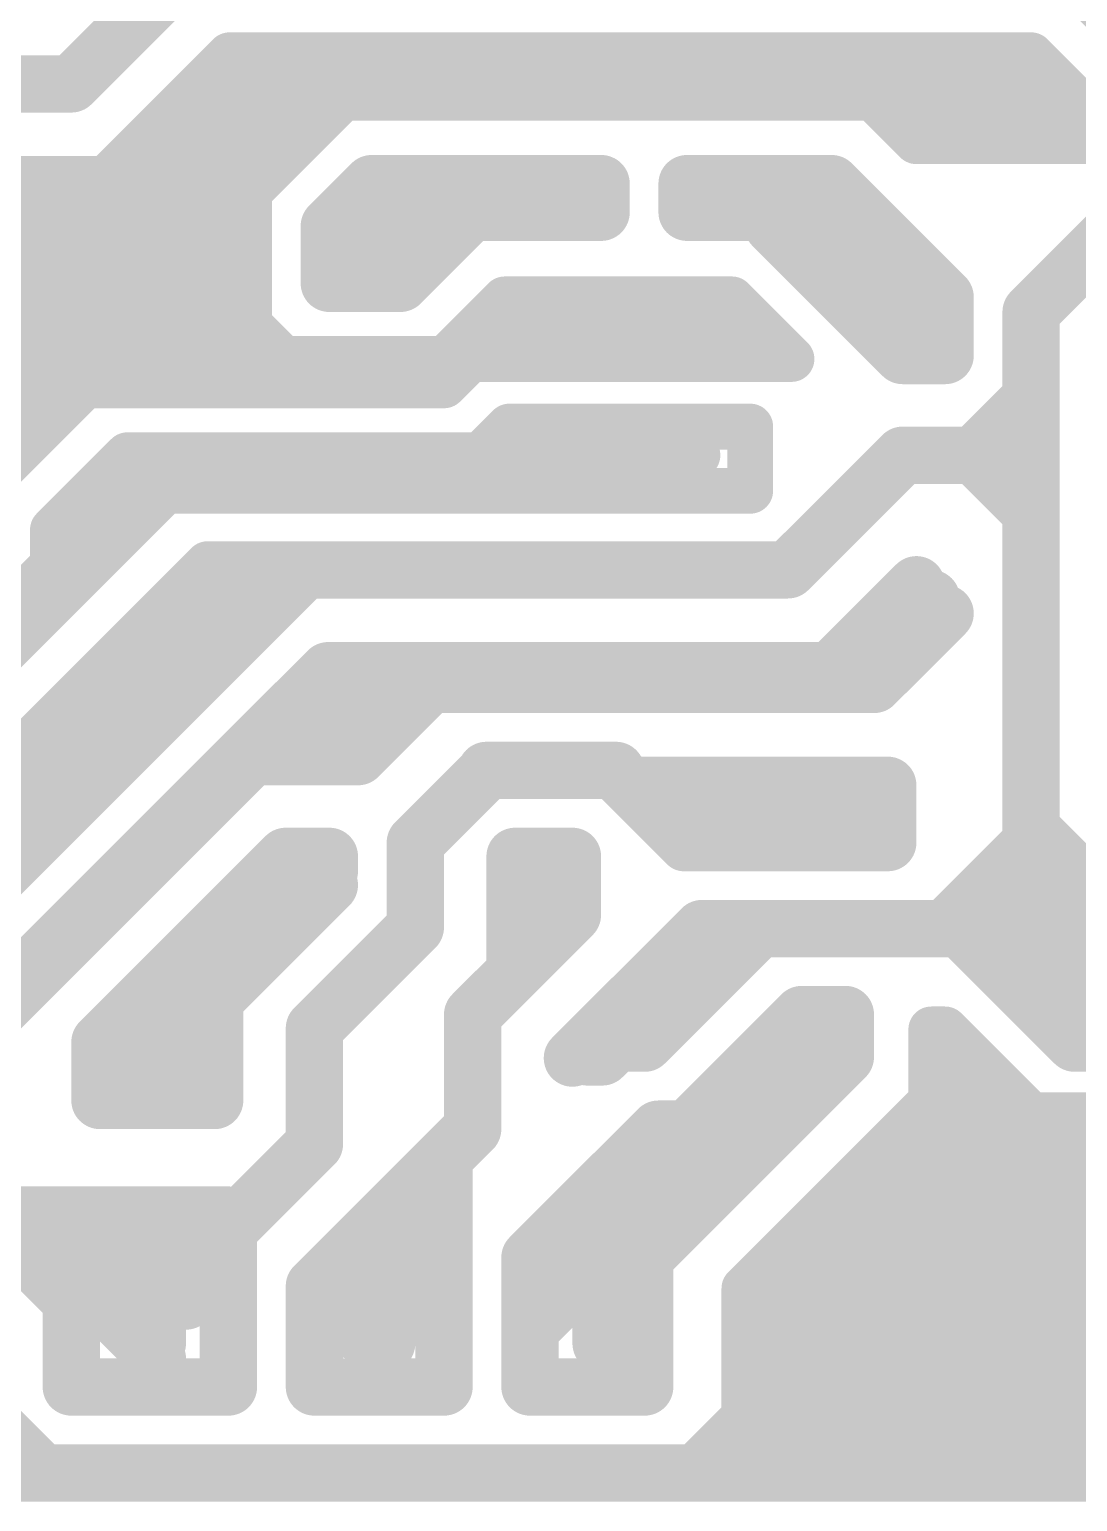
# Model space of a CAD drawing. Extents: x 13 to 23.9, y 0.2 to 11.6.
# Drawn here: x 15.256 to 16.17, y 0.237 to 1.522 of the extents above; entities that cross this region are included whole.
import ezdxf

# ---------------------------------------------------------------- set-up
doc = ezdxf.new("R2010")
doc.units = 0
doc.header["$MEASUREMENT"] = 0
doc.layers.add('BOTTOM', color=250, linetype='Continuous')
doc.layers.get('0').off()

# ---------------------------------------------------------------- blocks, each defined once
blk = doc.blocks.new('UNIT_DISC')
at = {"linetype": 'Continuous', "const_width": 0.5}
blk.add_lwpolyline([(0.25, 0, 1), (-0.25, 0, 1)], format="xyb", close=True, dxfattribs=at)
blk = doc.blocks.new('POLY_S12_L2_47687')
at = {"layer": 'BOTTOM'}
for points in [[(19.362, 21.312), (19.362, 21.225), (19.237, 21.212)], [(19.462, 21.312), (19.362, 21.225), (19.362, 21.312)], [(19.362, 21.075), (19.237, 21.037), (19.362, 21.225)], [(19.237, 21.037), (19.237, 21.212), (19.362, 21.225)], [(19, 21.2), (19.237, 21.212), (19, 20.837)], [(19, 20.837), (19.237, 21.212), (19.062, 20.837)], [(19.062, 20.837), (19.237, 21.212), (19.112, 20.937)], [(19.112, 20.937), (19.237, 21.212), (19.175, 21)], [(19.175, 21), (19.237, 21.212), (19.237, 21.037)], [(19.112, 20.887), (19.062, 20.837), (19.112, 20.937)]]:
    blk.add_solid(points, dxfattribs=at)
blk = doc.blocks.new('POLY_S3_L2_47676')
at = {"layer": 'BOTTOM'}
blk.add_solid([(19.45, 21.295), (19.397, 21.302), (19.339, 21.226)], dxfattribs=at)
blk = doc.blocks.new('POLY_S10_L2_47690')
at = {"layer": 'BOTTOM'}
for points in [[(20.05, 20.4), (20.137, 20.15), (19.95, 20.487)], [(19.95, 20.487), (20.137, 20.15), (19.95, 20.412)], [(19.95, 20.412), (20.137, 20.15), (19.787, 20.25)], [(20.137, 20.4), (20.137, 20.15), (20.05, 20.4)], [(19.787, 20.25), (20.137, 20.15), (19.787, 20.137)], [(19.787, 20.137), (20.137, 20.15), (19.75, 20.087)], [(20.187, 20.087), (19.75, 20.087), (20.137, 20.15)]]:
    blk.add_solid(points, dxfattribs=at)

msp = doc.modelspace()

# ---------------------------------------------------------------- linework, layer by layer
at = {"layer": 'BOTTOM', "linetype": 'Continuous'}
for points, const_width in [([(15.2922, 1.4744), (15.3922, 1.5744)], 0.05), ([(15.2922, 1.4744), (15.3922, 1.5744)], 0.04), ([(16.1552, 1.5744), (16.2422, 1.4874)], 0.04), ([(15.3172, 1.3864), (15.4302, 1.4994)], 0.04), ([(15.4302, 1.4994), (16.1292, 1.4994)], 0.04), ([(16.1292, 1.4994), (16.2042, 1.4244)], 0.04), ([(15.3292, 1.3864), (15.4292, 1.4864)], 0.05), ([(15.4292, 1.4864), (16.1292, 1.4864)], 0.05), ([(15.4922, 1.4864), (16.0422, 1.4864)], 0.04), ([(16.0422, 1.4864), (16.1022, 1.4264)], 0.04), ([(14.6922, 1.4744), (15.2922, 1.4744)], 0.05), ([(14.6922, 1.4744), (15.2922, 1.4744)], 0.04), ([(15.9712, 1.4724), (16.0182, 1.4724)], 0.04), ([(15.9792, 1.4744), (16.0292, 1.4244)], 0.04), ([(15.4292, 1.3624), (15.5292, 1.4624)], 0.04), ([(15.4422, 1.3764), (15.5322, 1.4664)], 0.04), ([(15.5292, 1.4624), (15.5922, 1.4624)], 0.04), ([(15.5322, 1.4664), (15.7822, 1.4664)], 0.04), ([(15.5422, 1.4624), (15.6542, 1.4624)], 0.04), ([(15.6172, 1.4624), (16.0552, 1.4624)], 0.04), ([(16.0292, 1.4624), (16.0552, 1.4624)], 0.04), ([(16.0862, 1.4564), (16.1472, 1.4564)], 0.04), ([(16.1472, 1.4564), (16.1702, 1.4334)], 0.04), ([(16.0292, 1.4244), (16.8292, 1.4244)], 0.04), ([(16.0922, 1.4254), (16.1172, 1.4254)], 0.04), ([(16.0922, 1.4254), (16.1792, 1.4254)], 0.04), ([(16.0922, 1.4254), (16.1672, 1.4254)], 0.04), ([(15.4472, 1.2644), (15.4472, 1.4014)], 0.04), ([(14.6542, 1.3864), (15.3292, 1.3864)], 0.05), ([(15.5172, 1.3504), (15.5542, 1.3874)], 0.05), ([(15.5542, 1.3874), (15.7542, 1.3874)], 0.05), ([(15.7542, 1.3624), (15.7542, 1.3874)], 0.05), ([(15.8292, 1.3624), (15.8292, 1.3874)], 0.05), ([(15.8292, 1.3874), (15.9552, 1.3874)], 0.05), ([(15.8542, 1.3754), (15.9292, 1.3754)], 0.05), ([(15.9292, 1.3754), (16.0292, 1.2754)], 0.05), ([(15.9552, 1.3874), (16.0422, 1.3004)], 0.05), ([(15.4422, 1.3164), (15.4422, 1.3764)], 0.04), ([(15.5792, 1.3004), (15.6412, 1.3624)], 0.05), ([(15.6412, 1.3624), (15.7542, 1.3624)], 0.05), ([(15.8292, 1.3624), (15.8922, 1.3624)], 0.05), ([(16.1292, 1.2754), (16.2162, 1.3624)], 0.05), ([(15.5172, 1.3004), (15.5172, 1.3504)], 0.05), ([(15.5422, 1.3134), (15.5792, 1.3504)], 0.05), ([(15.5792, 1.3504), (15.6042, 1.3504)], 0.05), ([(15.9042, 1.3504), (16.0172, 1.2374)], 0.05), ([(15.9312, 1.3614), (15.9992, 1.2934)], 0.05), ([(15.5422, 1.3124), (15.5422, 1.3134)], 0.05), ([(15.5172, 1.3004), (15.5422, 1.3004)], 0.05), ([(15.5422, 1.3004), (15.5792, 1.3004)], 0.05), ([(16.0422, 1.3004), (16.0542, 1.2884)], 0.05), ([(15.3872, 1.2914), (15.4302, 1.2484)], 0.04), ([(15.9992, 1.2934), (16.0022, 1.2934)], 0.05), ([(16.0542, 1.2624), (16.0542, 1.2884)], 0.05), ([(16.0542, 1.2374), (16.0542, 1.2874)], 0.05), ([(15.6182, 1.2344), (15.6702, 1.2864)], 0.04), ([(15.6702, 1.2864), (15.8682, 1.2864)], 0.04), ([(15.8682, 1.2864), (15.9202, 1.2344)], 0.04), ([(16.1292, 1.0874), (16.1292, 1.2754)], 0.05), ([(15.4472, 1.2644), (15.4772, 1.2344)], 0.04), ([(15.6622, 1.2604), (15.8602, 1.2604)], 0.04), ([(15.4302, 1.2484), (15.4482, 1.2484)], 0.04), ([(16.0172, 1.2374), (16.0542, 1.2374)], 0.05), ([(15.3282, 1.2344), (15.6182, 1.2344)], 0.04), ([(15.3372, 1.2344), (15.9202, 1.2344)], 0.04), ([(15.3632, 1.2334), (15.4302, 1.2334)], 0.04), ([(15.3662, 1.2384), (15.4292, 1.2384)], 0.04), ([(15.4772, 1.2344), (15.6182, 1.2344)], 0.04), ([(15.6172, 1.2114), (15.6422, 1.2364)], 0.04), ([(15.6422, 1.2364), (15.7042, 1.2364)], 0.04), ([(15.6442, 1.2344), (15.6912, 1.2344)], 0.04), ([(15.2042, 1.1114), (15.3042, 1.2114)], 0.04), ([(15.3042, 1.2114), (15.6172, 1.2114)], 0.04), ([(16.0792, 1.1504), (16.1292, 1.2004)], 0.05), ([(15.6452, 1.1464), (15.6742, 1.1754)], 0.04), ([(15.6742, 1.1754), (15.8492, 1.1754)], 0.04), ([(15.8182, 1.1754), (15.8842, 1.1754)], 0.04), ([(15.8842, 1.1194), (15.8842, 1.1754)], 0.04), ([(15.1732, 0.9514), (15.3722, 1.1504)], 0.04), ([(15.1742, 0.9514), (15.3732, 1.1504)], 0.04), ([(15.2062, 0.9514), (15.4052, 1.1504)], 0.04), ([(15.2762, 1.0854), (15.3412, 1.1504)], 0.04), ([(15.3412, 1.1504), (15.4682, 1.1504)], 0.04), ([(15.3722, 1.1504), (15.7122, 1.1504)], 0.04), ([(15.4052, 1.1504), (15.4792, 1.1504)], 0.04), ([(15.6362, 1.1504), (15.6672, 1.1194)], 0.04), ([(15.7142, 1.1504), (15.8382, 1.1504)], 0.04), ([(15.9172, 1.0504), (16.0172, 1.1504)], 0.05), ([(16.0172, 1.1504), (16.0792, 1.1504)], 0.05), ([(16.0422, 1.1504), (16.0792, 1.1504)], 0.05), ([(16.0792, 1.1504), (16.1292, 1.1004)], 0.05), ([(16.1292, 0.8874), (16.1292, 1.1374)], 0.05), ([(15.3382, 1.1194), (15.7142, 1.1194)], 0.04), ([(15.6672, 1.1194), (15.8842, 1.1194)], 0.04), ([(15.2762, 1.0544), (15.2762, 1.0854)], 0.04), ([(15.1412, 0.7854), (15.4112, 1.0554)], 0.04), ([(15.1922, 0.7754), (15.4672, 1.0504)], 0.05), ([(15.1952, 0.7424), (15.5012, 1.0484)], 0.04), ([(15.4112, 1.0554), (15.5172, 1.0554)], 0.04), ([(15.4672, 1.0504), (15.9172, 1.0504)], 0.05), ([(15.1832, 0.8024), (15.4202, 1.0394)], 0.04), ([(15.9542, 0.9624), (16.0292, 1.0374)], 0.05), ([(15.9792, 0.9624), (16.0422, 1.0254)], 0.05), ([(15.9922, 0.9504), (16.0542, 1.0124)], 0.05), ([(16.1292, 0.8494), (16.1292, 1.0124)], 0.05), ([(16.1302, 0.9674), (16.1302, 1.0194)], 0.04), ([(15.2292, 0.6754), (15.5162, 0.9624)], 0.05), ([(15.5162, 0.9624), (15.5922, 0.9624)], 0.05), ([(15.5162, 0.9624), (15.6292, 0.9624)], 0.05), ([(15.5422, 0.8874), (15.6172, 0.9624)], 0.05), ([(15.5802, 0.9624), (15.9422, 0.9624)], 0.05), ([(15.7922, 0.9624), (15.9792, 0.9624)], 0.05), ([(15.8672, 0.9624), (15.9542, 0.9624)], 0.05), ([(15.8922, 0.9624), (15.9172, 0.9624)], 0.05), ([(15.6172, 0.9504), (15.9922, 0.9504)], 0.05), ([(16.1292, 0.8244), (16.1292, 0.9494)], 0.05), ([(15.5052, 0.9004), (15.5422, 0.9374)], 0.05), ([(15.2262, 0.6564), (15.4822, 0.9124)], 0.04), ([(15.4792, 0.9004), (15.5052, 0.9004)], 0.05), ([(15.2302, 0.6754), (15.4422, 0.8874)], 0.05), ([(15.4422, 0.8874), (15.5422, 0.8874)], 0.05), ([(16.1292, 0.8124), (16.1292, 0.8994)], 0.05), ([(15.5922, 0.8124), (15.6552, 0.8754)], 0.05), ([(15.6542, 0.8754), (15.7672, 0.8754)], 0.05), ([(15.6552, 0.8754), (15.7542, 0.8754)], 0.05), ([(15.7422, 0.8754), (15.7672, 0.8754)], 0.05), ([(15.7672, 0.8744), (15.7792, 0.8624)], 0.05), ([(15.7672, 0.8744), (15.8042, 0.8374)], 0.05), ([(15.7592, 0.8744), (15.8262, 0.8074)], 0.04), ([(15.7792, 0.8624), (16.0042, 0.8624)], 0.05), ([(16.0042, 0.8124), (16.0042, 0.8624)], 0.05), ([(15.8042, 0.8374), (15.9422, 0.8374)], 0.05), ([(15.9042, 0.8374), (15.9922, 0.8374)], 0.05), ([(16.1292, 0.8244), (16.2292, 0.7244)], 0.05), ([(15.5922, 0.7384), (15.5922, 0.8124)], 0.05), ([(15.8922, 0.8124), (16.0042, 0.8124)], 0.05), ([(16.0542, 0.7374), (16.1292, 0.8124)], 0.05), ([(16.1292, 0.7874), (16.1292, 0.8124)], 0.05), ([(15.3172, 0.6384), (15.4792, 0.8004)], 0.05), ([(15.3542, 0.6754), (15.4792, 0.8004)], 0.05), ([(15.4792, 0.8004), (15.5172, 0.8004)], 0.05), ([(15.5172, 0.7874), (15.5172, 0.8004)], 0.05), ([(15.6792, 0.7004), (15.6792, 0.8004)], 0.05), ([(15.6792, 0.8004), (15.7042, 0.8004)], 0.05), ([(15.6922, 0.8004), (15.7292, 0.8004)], 0.05), ([(15.7292, 0.7494), (15.7292, 0.8004)], 0.05), ([(15.8262, 0.8074), (15.9582, 0.8074)], 0.04), ([(16.1292, 0.7874), (16.2172, 0.6994)], 0.05), ([(15.4172, 0.6754), (15.5172, 0.7754)], 0.05), ([(15.6922, 0.7124), (15.6922, 0.7754)], 0.05), ([(15.3792, 0.6624), (15.4792, 0.7624)], 0.05), ([(15.4792, 0.7624), (15.4922, 0.7624)], 0.05), ([(15.6422, 0.6624), (15.7292, 0.7494)], 0.05), ([(16.0922, 0.7494), (16.1042, 0.7494)], 0.05), ([(16.1042, 0.7494), (16.1792, 0.6744)], 0.05), ([(15.5042, 0.6504), (15.5922, 0.7384)], 0.05), ([(15.7292, 0.6244), (15.8422, 0.7374)], 0.05), ([(15.7922, 0.6374), (15.8922, 0.7374)], 0.05), ([(15.8422, 0.7374), (16.0172, 0.7374)], 0.05), ([(15.8922, 0.7374), (15.9042, 0.7374)], 0.05), ([(15.9422, 0.7374), (16.0672, 0.7374)], 0.05), ([(15.9792, 0.7374), (16.0542, 0.7374)], 0.05), ([(16.0672, 0.7374), (16.1672, 0.6374)], 0.05), ([(16.1362, 0.7444), (16.2112, 0.6694)], 0.05), ([(15.6422, 0.6624), (15.6922, 0.7124)], 0.05), ([(16.1672, 0.6374), (16.2292, 0.6994)], 0.05), ([(15.2122, 0.6564), (15.2422, 0.6864)], 0.04), ([(15.3542, 0.6004), (15.3542, 0.6754)], 0.05), ([(15.4172, 0.5874), (15.4172, 0.6754)], 0.05), ([(15.6422, 0.5634), (15.6422, 0.6624)], 0.05), ([(15.6422, 0.5624), (15.6422, 0.6624)], 0.05), ([(15.8292, 0.5624), (15.9292, 0.6624)], 0.05), ([(15.9292, 0.6624), (15.9672, 0.6624)], 0.05), ([(15.9672, 0.6254), (15.9672, 0.6624)], 0.05), ([(15.5042, 0.5494), (15.5042, 0.6504)], 0.05), ([(16.0422, 0.6494), (16.0542, 0.6494)], 0.04), ([(16.0422, 0.5864), (16.0422, 0.6494)], 0.04), ([(16.0542, 0.6494), (16.1292, 0.5744)], 0.04), ([(15.3172, 0.5874), (15.3172, 0.6384)], 0.05), ([(15.7422, 0.6254), (15.7542, 0.6374)], 0.05), ([(15.7542, 0.6374), (15.7922, 0.6374)], 0.05), ([(15.7552, 0.6254), (15.7672, 0.6374)], 0.05), ([(16.1672, 0.6374), (16.2292, 0.6374)], 0.05), ([(15.3292, 0.6254), (15.4042, 0.6254)], 0.05), ([(15.7422, 0.6254), (15.7552, 0.6254)], 0.05), ([(15.7792, 0.4374), (15.9672, 0.6254)], 0.05), ([(15.7792, 0.4744), (15.9292, 0.6244)], 0.05), ([(15.3172, 0.5874), (15.4172, 0.5874)], 0.05), ([(15.8792, 0.4234), (16.0422, 0.5864)], 0.04), ([(16.1292, 0.5744), (16.2292, 0.5744)], 0.04), ([(15.5042, 0.4254), (15.6422, 0.5634)], 0.05), ([(15.5672, 0.4874), (15.6422, 0.5624)], 0.05), ([(15.6922, 0.4504), (15.8042, 0.5624)], 0.05), ([(15.8042, 0.5624), (15.8172, 0.5624)], 0.05), ([(15.8172, 0.5624), (15.8542, 0.5624)], 0.05), ([(15.8172, 0.5624), (15.8292, 0.5504)], 0.05), ([(15.8542, 0.5624), (15.8792, 0.5374)], 0.05), ([(15.3922, 0.4374), (15.5042, 0.5494)], 0.05), ([(15.6172, 0.4624), (15.6172, 0.5254)], 0.05), ([(15.6172, 0.4004), (15.6172, 0.5004)], 0.05), ([(15.7792, 0.4754), (15.8042, 0.5004)], 0.05), ([(15.1422, 0.4874), (15.4292, 0.4874)], 0.05), ([(15.4292, 0.3504), (15.4292, 0.4874)], 0.05), ([(15.5672, 0.3874), (15.5672, 0.4874)], 0.05), ([(15.1422, 0.4754), (15.3422, 0.4754)], 0.05), ([(15.2292, 0.4754), (15.2922, 0.4124)], 0.05), ([(15.2922, 0.4254), (15.3422, 0.4754)], 0.05), ([(15.3422, 0.4754), (15.4052, 0.4754)], 0.05), ([(15.6042, 0.4254), (15.6042, 0.4634)], 0.05), ([(15.3422, 0.4374), (15.3552, 0.4504)], 0.05), ([(15.3552, 0.4504), (15.3922, 0.4504)], 0.05), ([(15.5042, 0.4124), (15.5422, 0.4504)], 0.05), ([(15.5422, 0.4504), (15.5802, 0.4504)], 0.05), ([(15.6922, 0.3874), (15.7672, 0.4624)], 0.05), ([(15.6922, 0.3874), (15.6922, 0.4504)], 0.05), ([(15.3422, 0.4374), (15.3672, 0.4374)], 0.05), ([(15.3672, 0.4374), (15.3922, 0.4124)], 0.05), ([(15.4292, 0.3374), (15.4292, 0.4494)], 0.05), ([(15.6172, 0.3374), (15.6172, 0.4374)], 0.05), ([(15.7542, 0.4124), (15.7792, 0.4374)], 0.05), ([(15.7922, 0.3874), (15.7922, 0.4384)], 0.05), ([(15.2922, 0.3374), (15.2922, 0.4254)], 0.05), ([(15.3672, 0.3754), (15.3672, 0.4254)], 0.05), ([(15.5042, 0.3874), (15.5042, 0.4254)], 0.05), ([(15.5382, 0.3864), (15.5382, 0.4274)], 0.05), ([(15.5672, 0.3754), (15.5672, 0.4254)], 0.05), ([(15.3172, 0.4124), (15.3672, 0.3624)], 0.05), ([(15.5042, 0.3374), (15.5042, 0.4124)], 0.05), ([(15.7542, 0.3754), (15.7542, 0.4124)], 0.05), ([(15.8792, 0.3114), (15.8792, 0.4234)], 0.04), ([(15.3672, 0.3754), (15.3672, 0.4004)], 0.05), ([(15.7922, 0.3374), (15.7922, 0.4004)], 0.05), ([(15.6922, 0.3504), (15.6922, 0.3874)], 0.05), ([(15.3672, 0.3504), (15.3672, 0.3624)], 0.05), ([(15.6922, 0.3374), (15.6922, 0.3504)], 0.05), ([(15.2922, 0.3374), (15.3792, 0.3374)], 0.05), ([(15.3792, 0.3374), (15.4292, 0.3374)], 0.05), ([(15.5042, 0.3374), (15.5922, 0.3374)], 0.05), ([(15.5672, 0.3374), (15.6172, 0.3374)], 0.05), ([(15.6922, 0.3374), (15.7922, 0.3374)], 0.05), ([(15.2172, 0.3124), (15.2672, 0.2624)], 0.05), ([(15.8292, 0.2614), (15.8792, 0.3114)], 0.04), ([(14.2672, 0.2624), (21.7042, 0.2624)], 0.05), ([(14.8802, 0.2624), (21.1672, 0.2624)], 0.05), ([(15.7422, 0.2614), (15.8292, 0.2614)], 0.04)]:
    msp.add_lwpolyline(points, dxfattribs=dict(at, const_width=const_width))

# ---------------------------------------------------------------- block references
for name in ['POLY_S12_L2_47687', 'POLY_S3_L2_47676', 'POLY_S10_L2_47690']:
    msp.add_blockref(name, (-3.9078, -19.8256))
at = {"layer": 'BOTTOM'}
for p, xscale, yscale, zscale in [((15.4302, 1.4994), 0.03999999999999915, 0.03999999999999915, 0.04), ((15.4302, 1.4994), 0.03999999999999915, 0.03999999999999915, 0.04), ((16.1292, 1.4994), 0.03999999999999915, 0.03999999999999915, 0.04), ((16.1292, 1.4994), 0.03999999999999915, 0.03999999999999915, 0.04), ((15.4292, 1.4864), 0.05000000000000071, 0.05000000000000071, 0.05), ((15.4292, 1.4864), 0.05000000000000071, 0.05000000000000071, 0.05), ((15.4922, 1.4864), 0.03999999999999915, 0.03999999999999915, 0.04), ((16.0422, 1.4864), 0.03999999999999915, 0.03999999999999915, 0.04), ((16.0422, 1.4864), 0.03999999999999915, 0.03999999999999915, 0.04), ((16.1292, 1.4864), 0.05000000000000071, 0.05000000000000071, 0.05), ((15.2922, 1.4744), 0.05000000000000071, 0.05000000000000071, 0.05), ((15.2922, 1.4744), 0.05000000000000071, 0.05000000000000071, 0.05), ((15.2922, 1.4744), 0.03999999999999915, 0.03999999999999915, 0.04), ((15.2922, 1.4744), 0.03999999999999915, 0.03999999999999915, 0.04), ((15.9712, 1.4724), 0.03999999999999915, 0.03999999999999915, 0.04), ((15.9792, 1.4744), 0.03999999999999915, 0.03999999999999915, 0.04), ((16.0182, 1.4724), 0.03999999999999915, 0.03999999999999915, 0.04), ((15.5292, 1.4624), 0.03999999999999915, 0.03999999999999915, 0.04), ((15.5292, 1.4624), 0.03999999999999915, 0.03999999999999915, 0.04), ((15.5322, 1.4664), 0.03999999999999915, 0.03999999999999915, 0.04), ((15.5322, 1.4664), 0.03999999999999915, 0.03999999999999915, 0.04), ((15.5422, 1.4624), 0.03999999999999915, 0.03999999999999915, 0.04), ((15.5922, 1.4624), 0.03999999999999915, 0.03999999999999915, 0.04), ((15.6172, 1.4624), 0.03999999999999915, 0.03999999999999915, 0.04), ((15.6542, 1.4624), 0.03999999999999915, 0.03999999999999915, 0.04), ((15.7822, 1.4664), 0.03999999999999915, 0.03999999999999915, 0.04), ((16.0292, 1.4624), 0.03999999999999915, 0.03999999999999915, 0.04), ((16.0552, 1.4624), 0.03999999999999915, 0.03999999999999915, 0.04), ((16.0552, 1.4624), 0.03999999999999915, 0.03999999999999915, 0.04), ((16.0862, 1.4564), 0.03999999999999915, 0.03999999999999915, 0.04), ((16.1472, 1.4564), 0.03999999999999915, 0.03999999999999915, 0.04), ((16.1472, 1.4564), 0.03999999999999915, 0.03999999999999915, 0.04), ((16.1702, 1.4334), 0.03999999999999915, 0.03999999999999915, 0.04), ((16.0292, 1.4244), 0.03999999999999915, 0.03999999999999915, 0.04), ((16.0292, 1.4244), 0.03999999999999915, 0.03999999999999915, 0.04), ((16.0922, 1.4254), 0.03999999999999915, 0.03999999999999915, 0.04), ((16.0922, 1.4254), 0.03999999999999915, 0.03999999999999915, 0.04), ((16.0922, 1.4254), 0.03999999999999915, 0.03999999999999915, 0.04), ((16.1022, 1.4264), 0.03999999999999915, 0.03999999999999915, 0.04), ((16.1172, 1.4254), 0.03999999999999915, 0.03999999999999915, 0.04), ((16.1672, 1.4254), 0.03999999999999915, 0.03999999999999915, 0.04), ((16.1792, 1.4254), 0.03999999999999915, 0.03999999999999915, 0.04), ((15.4472, 1.4014), 0.03999999999999915, 0.03999999999999915, 0.04), ((15.3172, 1.3864), 0.03999999999999915, 0.03999999999999915, 0.04), ((15.3292, 1.3864), 0.05000000000000071, 0.05000000000000071, 0.05), ((15.3292, 1.3864), 0.05000000000000071, 0.05000000000000071, 0.05), ((15.5542, 1.3874), 0.05000000000000071, 0.05000000000000071, 0.05), ((15.5542, 1.3874), 0.05000000000000071, 0.05000000000000071, 0.05), ((15.7542, 1.3874), 0.05000000000000071, 0.05000000000000071, 0.05), ((15.7542, 1.3874), 0.05000000000000071, 0.05000000000000071, 0.05), ((15.8292, 1.3874), 0.05000000000000071, 0.05000000000000071, 0.05), ((15.8292, 1.3874), 0.05000000000000071, 0.05000000000000071, 0.05), ((15.8542, 1.3754), 0.05000000000000071, 0.05000000000000071, 0.05), ((15.9292, 1.3754), 0.05000000000000071, 0.05000000000000071, 0.05), ((15.9292, 1.3754), 0.05000000000000071, 0.05000000000000071, 0.05), ((15.9552, 1.3874), 0.05000000000000071, 0.05000000000000071, 0.05), ((15.9552, 1.3874), 0.05000000000000071, 0.05000000000000071, 0.05), ((15.4422, 1.3764), 0.03999999999999915, 0.03999999999999915, 0.04), ((15.4422, 1.3764), 0.03999999999999915, 0.03999999999999915, 0.04), ((15.6412, 1.3624), 0.05000000000000071, 0.05000000000000071, 0.05), ((15.6412, 1.3624), 0.05000000000000071, 0.05000000000000071, 0.05), ((15.7542, 1.3624), 0.05000000000000071, 0.05000000000000071, 0.05), ((15.7542, 1.3624), 0.05000000000000071, 0.05000000000000071, 0.05), ((15.8292, 1.3624), 0.05000000000000071, 0.05000000000000071, 0.05), ((15.8292, 1.3624), 0.05000000000000071, 0.05000000000000071, 0.05), ((15.8922, 1.3624), 0.05000000000000071, 0.05000000000000071, 0.05), ((15.4292, 1.3624), 0.03999999999999915, 0.03999999999999915, 0.04), ((15.5172, 1.3504), 0.05000000000000071, 0.05000000000000071, 0.05), ((15.5172, 1.3504), 0.05000000000000071, 0.05000000000000071, 0.05), ((15.5792, 1.3504), 0.05000000000000071, 0.05000000000000071, 0.05), ((15.5792, 1.3504), 0.05000000000000071, 0.05000000000000071, 0.05), ((15.6042, 1.3504), 0.05000000000000071, 0.05000000000000071, 0.05), ((15.9042, 1.3504), 0.05000000000000071, 0.05000000000000071, 0.05), ((15.9312, 1.3614), 0.05000000000000071, 0.05000000000000071, 0.05), ((15.4422, 1.3164), 0.03999999999999915, 0.03999999999999915, 0.04), ((15.5422, 1.3134), 0.05000000000000071, 0.05000000000000071, 0.05), ((15.5422, 1.3134), 0.05000000000000071, 0.05000000000000071, 0.05), ((15.5422, 1.3124), 0.05000000000000071, 0.05000000000000071, 0.05), ((15.5172, 1.3004), 0.05000000000000071, 0.05000000000000071, 0.05), ((15.5172, 1.3004), 0.05000000000000071, 0.05000000000000071, 0.05), ((15.5422, 1.3004), 0.05000000000000071, 0.05000000000000071, 0.05), ((15.5422, 1.3004), 0.05000000000000071, 0.05000000000000071, 0.05), ((15.5792, 1.3004), 0.05000000000000071, 0.05000000000000071, 0.05), ((15.5792, 1.3004), 0.05000000000000071, 0.05000000000000071, 0.05), ((16.0422, 1.3004), 0.05000000000000071, 0.05000000000000071, 0.05), ((16.0422, 1.3004), 0.05000000000000071, 0.05000000000000071, 0.05), ((15.3872, 1.2914), 0.03999999999999915, 0.03999999999999915, 0.04), ((15.9992, 1.2934), 0.05000000000000071, 0.05000000000000071, 0.05), ((15.9992, 1.2934), 0.05000000000000071, 0.05000000000000071, 0.05), ((16.0022, 1.2934), 0.05000000000000071, 0.05000000000000071, 0.05), ((16.0542, 1.2884), 0.05000000000000071, 0.05000000000000071, 0.05), ((16.0542, 1.2884), 0.05000000000000071, 0.05000000000000071, 0.05), ((16.0542, 1.2874), 0.05000000000000071, 0.05000000000000071, 0.05), ((15.6702, 1.2864), 0.03999999999999915, 0.03999999999999915, 0.04), ((15.6702, 1.2864), 0.03999999999999915, 0.03999999999999915, 0.04), ((15.8682, 1.2864), 0.03999999999999915, 0.03999999999999915, 0.04), ((15.8682, 1.2864), 0.03999999999999915, 0.03999999999999915, 0.04), ((16.0292, 1.2754), 0.05000000000000071, 0.05000000000000071, 0.05), ((16.1292, 1.2754), 0.05000000000000071, 0.05000000000000071, 0.05), ((16.1292, 1.2754), 0.05000000000000071, 0.05000000000000071, 0.05), ((16.0542, 1.2624), 0.05000000000000071, 0.05000000000000071, 0.05), ((15.4472, 1.2644), 0.03999999999999915, 0.03999999999999915, 0.04), ((15.4472, 1.2644), 0.03999999999999915, 0.03999999999999915, 0.04), ((15.6622, 1.2604), 0.03999999999999915, 0.03999999999999915, 0.04), ((15.8602, 1.2604), 0.03999999999999915, 0.03999999999999915, 0.04), ((15.4302, 1.2484), 0.03999999999999915, 0.03999999999999915, 0.04), ((15.4302, 1.2484), 0.03999999999999915, 0.03999999999999915, 0.04), ((15.4482, 1.2484), 0.03999999999999915, 0.03999999999999915, 0.04), ((16.0172, 1.2374), 0.05000000000000071, 0.05000000000000071, 0.05), ((16.0172, 1.2374), 0.05000000000000071, 0.05000000000000071, 0.05), ((16.0542, 1.2374), 0.05000000000000071, 0.05000000000000071, 0.05), ((16.0542, 1.2374), 0.05000000000000071, 0.05000000000000071, 0.05), ((15.3282, 1.2344), 0.03999999999999915, 0.03999999999999915, 0.04), ((15.3372, 1.2344), 0.03999999999999915, 0.03999999999999915, 0.04), ((15.3632, 1.2334), 0.03999999999999915, 0.03999999999999915, 0.04), ((15.3662, 1.2384), 0.03999999999999915, 0.03999999999999915, 0.04), ((15.4292, 1.2384), 0.03999999999999915, 0.03999999999999915, 0.04), ((15.4302, 1.2334), 0.03999999999999915, 0.03999999999999915, 0.04), ((15.4772, 1.2344), 0.03999999999999915, 0.03999999999999915, 0.04), ((15.4772, 1.2344), 0.03999999999999915, 0.03999999999999915, 0.04), ((15.6182, 1.2344), 0.03999999999999915, 0.03999999999999915, 0.04), ((15.6182, 1.2344), 0.03999999999999915, 0.03999999999999915, 0.04), ((15.6182, 1.2344), 0.03999999999999915, 0.03999999999999915, 0.04), ((15.6422, 1.2364), 0.03999999999999915, 0.03999999999999915, 0.04), ((15.6422, 1.2364), 0.03999999999999915, 0.03999999999999915, 0.04), ((15.6442, 1.2344), 0.03999999999999915, 0.03999999999999915, 0.04), ((15.6912, 1.2344), 0.03999999999999915, 0.03999999999999915, 0.04), ((15.7042, 1.2364), 0.03999999999999915, 0.03999999999999915, 0.04), ((15.9202, 1.2344), 0.03999999999999915, 0.03999999999999915, 0.04), ((15.9202, 1.2344), 0.03999999999999915, 0.03999999999999915, 0.04), ((15.3042, 1.2114), 0.03999999999999915, 0.03999999999999915, 0.04), ((15.3042, 1.2114), 0.03999999999999915, 0.03999999999999915, 0.04), ((15.6172, 1.2114), 0.03999999999999915, 0.03999999999999915, 0.04), ((15.6172, 1.2114), 0.03999999999999915, 0.03999999999999915, 0.04), ((16.1292, 1.2004), 0.05000000000000071, 0.05000000000000071, 0.05), ((15.6742, 1.1754), 0.03999999999999915, 0.03999999999999915, 0.04), ((15.6742, 1.1754), 0.03999999999999915, 0.03999999999999915, 0.04), ((15.8182, 1.1754), 0.03999999999999915, 0.03999999999999915, 0.04), ((15.8492, 1.1754), 0.03999999999999915, 0.03999999999999915, 0.04), ((15.8842, 1.1754), 0.03999999999999915, 0.03999999999999915, 0.04), ((15.8842, 1.1754), 0.03999999999999915, 0.03999999999999915, 0.04), ((15.3412, 1.1504), 0.03999999999999915, 0.03999999999999915, 0.04), ((15.3412, 1.1504), 0.03999999999999915, 0.03999999999999915, 0.04), ((15.3722, 1.1504), 0.03999999999999915, 0.03999999999999915, 0.04), ((15.3722, 1.1504), 0.03999999999999915, 0.03999999999999915, 0.04), ((15.3732, 1.1504), 0.03999999999999915, 0.03999999999999915, 0.04), ((15.4052, 1.1504), 0.03999999999999915, 0.03999999999999915, 0.04), ((15.4052, 1.1504), 0.03999999999999915, 0.03999999999999915, 0.04), ((15.4682, 1.1504), 0.03999999999999915, 0.03999999999999915, 0.04), ((15.4792, 1.1504), 0.03999999999999915, 0.03999999999999915, 0.04), ((15.6362, 1.1504), 0.03999999999999915, 0.03999999999999915, 0.04), ((15.7122, 1.1504), 0.03999999999999915, 0.03999999999999915, 0.04), ((15.7142, 1.1504), 0.03999999999999915, 0.03999999999999915, 0.04), ((15.8382, 1.1504), 0.03999999999999915, 0.03999999999999915, 0.04), ((16.0172, 1.1504), 0.05000000000000071, 0.05000000000000071, 0.05), ((16.0172, 1.1504), 0.05000000000000071, 0.05000000000000071, 0.05), ((16.0422, 1.1504), 0.05000000000000071, 0.05000000000000071, 0.05), ((16.0792, 1.1504), 0.05000000000000071, 0.05000000000000071, 0.05), ((16.0792, 1.1504), 0.05000000000000071, 0.05000000000000071, 0.05), ((16.0792, 1.1504), 0.05000000000000071, 0.05000000000000071, 0.05), ((16.0792, 1.1504), 0.05000000000000071, 0.05000000000000071, 0.05), ((15.6452, 1.1464), 0.03999999999999915, 0.03999999999999915, 0.04), ((16.1292, 1.1374), 0.05000000000000071, 0.05000000000000071, 0.05), ((15.3382, 1.1194), 0.03999999999999915, 0.03999999999999915, 0.04), ((15.6672, 1.1194), 0.03999999999999915, 0.03999999999999915, 0.04), ((15.6672, 1.1194), 0.03999999999999915, 0.03999999999999915, 0.04), ((15.7142, 1.1194), 0.03999999999999915, 0.03999999999999915, 0.04), ((15.8842, 1.1194), 0.03999999999999915, 0.03999999999999915, 0.04), ((15.8842, 1.1194), 0.03999999999999915, 0.03999999999999915, 0.04), ((16.1292, 1.1004), 0.05000000000000071, 0.05000000000000071, 0.05), ((15.2762, 1.0854), 0.03999999999999915, 0.03999999999999915, 0.04), ((15.2762, 1.0854), 0.03999999999999915, 0.03999999999999915, 0.04), ((16.1292, 1.0874), 0.05000000000000071, 0.05000000000000071, 0.05), ((15.2762, 1.0544), 0.03999999999999915, 0.03999999999999915, 0.04), ((15.4112, 1.0554), 0.03999999999999915, 0.03999999999999915, 0.04), ((15.4112, 1.0554), 0.03999999999999915, 0.03999999999999915, 0.04), ((15.4672, 1.0504), 0.05000000000000071, 0.05000000000000071, 0.05), ((15.4672, 1.0504), 0.05000000000000071, 0.05000000000000071, 0.05), ((15.5012, 1.0484), 0.03999999999999915, 0.03999999999999915, 0.04), ((15.5172, 1.0554), 0.03999999999999915, 0.03999999999999915, 0.04), ((15.9172, 1.0504), 0.05000000000000071, 0.05000000000000071, 0.05), ((15.9172, 1.0504), 0.05000000000000071, 0.05000000000000071, 0.05), ((15.4202, 1.0394), 0.03999999999999915, 0.03999999999999915, 0.04), ((16.0292, 1.0374), 0.05000000000000071, 0.05000000000000071, 0.05), ((16.0422, 1.0254), 0.05000000000000071, 0.05000000000000071, 0.05), ((16.0542, 1.0124), 0.05000000000000071, 0.05000000000000071, 0.05), ((16.1292, 1.0124), 0.05000000000000071, 0.05000000000000071, 0.05), ((16.1302, 1.0194), 0.03999999999999915, 0.03999999999999915, 0.04), ((15.5162, 0.9624), 0.05000000000000071, 0.05000000000000071, 0.05), ((15.5162, 0.9624), 0.05000000000000071, 0.05000000000000071, 0.05), ((15.5162, 0.9624), 0.05000000000000071, 0.05000000000000071, 0.05), ((15.5802, 0.9624), 0.05000000000000071, 0.05000000000000071, 0.05), ((15.5922, 0.9624), 0.05000000000000071, 0.05000000000000071, 0.05), ((15.6172, 0.9624), 0.05000000000000071, 0.05000000000000071, 0.05), ((15.6292, 0.9624), 0.05000000000000071, 0.05000000000000071, 0.05), ((15.7922, 0.9624), 0.05000000000000071, 0.05000000000000071, 0.05), ((15.8672, 0.9624), 0.05000000000000071, 0.05000000000000071, 0.05), ((15.8922, 0.9624), 0.05000000000000071, 0.05000000000000071, 0.05), ((15.9172, 0.9624), 0.05000000000000071, 0.05000000000000071, 0.05), ((15.9422, 0.9624), 0.05000000000000071, 0.05000000000000071, 0.05), ((15.9542, 0.9624), 0.05000000000000071, 0.05000000000000071, 0.05), ((15.9542, 0.9624), 0.05000000000000071, 0.05000000000000071, 0.05), ((15.9792, 0.9624), 0.05000000000000071, 0.05000000000000071, 0.05), ((15.9792, 0.9624), 0.05000000000000071, 0.05000000000000071, 0.05), ((16.1302, 0.9674), 0.03999999999999915, 0.03999999999999915, 0.04), ((15.6172, 0.9504), 0.05000000000000071, 0.05000000000000071, 0.05), ((15.9922, 0.9504), 0.05000000000000071, 0.05000000000000071, 0.05), ((15.9922, 0.9504), 0.05000000000000071, 0.05000000000000071, 0.05), ((16.1292, 0.9494), 0.05000000000000071, 0.05000000000000071, 0.05), ((15.5422, 0.9374), 0.05000000000000071, 0.05000000000000071, 0.05), ((15.4792, 0.9004), 0.05000000000000071, 0.05000000000000071, 0.05), ((15.4822, 0.9124), 0.03999999999999915, 0.03999999999999915, 0.04), ((15.5052, 0.9004), 0.05000000000000071, 0.05000000000000071, 0.05), ((15.5052, 0.9004), 0.05000000000000071, 0.05000000000000071, 0.05), ((15.4422, 0.8874), 0.05000000000000071, 0.05000000000000071, 0.05), ((15.4422, 0.8874), 0.05000000000000071, 0.05000000000000071, 0.05), ((15.5422, 0.8874), 0.05000000000000071, 0.05000000000000071, 0.05), ((15.5422, 0.8874), 0.05000000000000071, 0.05000000000000071, 0.05), ((16.1292, 0.8994), 0.05000000000000071, 0.05000000000000071, 0.05), ((16.1292, 0.8874), 0.05000000000000071, 0.05000000000000071, 0.05), ((15.6542, 0.8754), 0.05000000000000071, 0.05000000000000071, 0.05), ((15.6552, 0.8754), 0.05000000000000071, 0.05000000000000071, 0.05), ((15.6552, 0.8754), 0.05000000000000071, 0.05000000000000071, 0.05), ((15.7422, 0.8754), 0.05000000000000071, 0.05000000000000071, 0.05), ((15.7542, 0.8754), 0.05000000000000071, 0.05000000000000071, 0.05), ((15.7672, 0.8754), 0.05000000000000071, 0.05000000000000071, 0.05), ((15.7672, 0.8754), 0.05000000000000071, 0.05000000000000071, 0.05), ((15.7672, 0.8744), 0.05000000000000071, 0.05000000000000071, 0.05), ((15.7672, 0.8744), 0.05000000000000071, 0.05000000000000071, 0.05), ((15.7592, 0.8744), 0.03999999999999915, 0.03999999999999915, 0.04), ((15.7792, 0.8624), 0.05000000000000071, 0.05000000000000071, 0.05), ((15.7792, 0.8624), 0.05000000000000071, 0.05000000000000071, 0.05), ((16.0042, 0.8624), 0.05000000000000071, 0.05000000000000071, 0.05), ((16.0042, 0.8624), 0.05000000000000071, 0.05000000000000071, 0.05), ((16.1292, 0.8494), 0.05000000000000071, 0.05000000000000071, 0.05), ((15.8042, 0.8374), 0.05000000000000071, 0.05000000000000071, 0.05), ((15.8042, 0.8374), 0.05000000000000071, 0.05000000000000071, 0.05), ((15.9042, 0.8374), 0.05000000000000071, 0.05000000000000071, 0.05), ((15.9422, 0.8374), 0.05000000000000071, 0.05000000000000071, 0.05), ((15.9922, 0.8374), 0.05000000000000071, 0.05000000000000071, 0.05), ((16.1292, 0.8244), 0.05000000000000071, 0.05000000000000071, 0.05), ((16.1292, 0.8244), 0.05000000000000071, 0.05000000000000071, 0.05), ((15.5922, 0.8124), 0.05000000000000071, 0.05000000000000071, 0.05), ((15.5922, 0.8124), 0.05000000000000071, 0.05000000000000071, 0.05), ((15.8922, 0.8124), 0.05000000000000071, 0.05000000000000071, 0.05), ((16.0042, 0.8124), 0.05000000000000071, 0.05000000000000071, 0.05), ((16.0042, 0.8124), 0.05000000000000071, 0.05000000000000071, 0.05), ((16.1292, 0.8124), 0.05000000000000071, 0.05000000000000071, 0.05), ((16.1292, 0.8124), 0.05000000000000071, 0.05000000000000071, 0.05), ((16.1292, 0.8124), 0.05000000000000071, 0.05000000000000071, 0.05), ((15.4792, 0.8004), 0.05000000000000071, 0.05000000000000071, 0.05), ((15.4792, 0.8004), 0.05000000000000071, 0.05000000000000071, 0.05), ((15.4792, 0.8004), 0.05000000000000071, 0.05000000000000071, 0.05), ((15.5172, 0.8004), 0.05000000000000071, 0.05000000000000071, 0.05), ((15.5172, 0.8004), 0.05000000000000071, 0.05000000000000071, 0.05), ((15.6792, 0.8004), 0.05000000000000071, 0.05000000000000071, 0.05), ((15.6792, 0.8004), 0.05000000000000071, 0.05000000000000071, 0.05), ((15.6922, 0.8004), 0.05000000000000071, 0.05000000000000071, 0.05), ((15.7042, 0.8004), 0.05000000000000071, 0.05000000000000071, 0.05), ((15.7292, 0.8004), 0.05000000000000071, 0.05000000000000071, 0.05), ((15.7292, 0.8004), 0.05000000000000071, 0.05000000000000071, 0.05), ((15.8262, 0.8074), 0.03999999999999915, 0.03999999999999915, 0.04), ((15.8262, 0.8074), 0.03999999999999915, 0.03999999999999915, 0.04), ((15.9582, 0.8074), 0.03999999999999915, 0.03999999999999915, 0.04), ((15.5172, 0.7874), 0.05000000000000071, 0.05000000000000071, 0.05), ((16.1292, 0.7874), 0.05000000000000071, 0.05000000000000071, 0.05), ((16.1292, 0.7874), 0.05000000000000071, 0.05000000000000071, 0.05), ((15.5172, 0.7754), 0.05000000000000071, 0.05000000000000071, 0.05), ((15.6922, 0.7754), 0.05000000000000071, 0.05000000000000071, 0.05), ((15.4792, 0.7624), 0.05000000000000071, 0.05000000000000071, 0.05), ((15.4792, 0.7624), 0.05000000000000071, 0.05000000000000071, 0.05), ((15.4922, 0.7624), 0.05000000000000071, 0.05000000000000071, 0.05), ((15.7292, 0.7494), 0.05000000000000071, 0.05000000000000071, 0.05), ((15.7292, 0.7494), 0.05000000000000071, 0.05000000000000071, 0.05), ((16.0922, 0.7494), 0.05000000000000071, 0.05000000000000071, 0.05), ((16.1042, 0.7494), 0.05000000000000071, 0.05000000000000071, 0.05), ((16.1042, 0.7494), 0.05000000000000071, 0.05000000000000071, 0.05), ((15.5922, 0.7384), 0.05000000000000071, 0.05000000000000071, 0.05), ((15.5922, 0.7384), 0.05000000000000071, 0.05000000000000071, 0.05), ((15.8422, 0.7374), 0.05000000000000071, 0.05000000000000071, 0.05), ((15.8422, 0.7374), 0.05000000000000071, 0.05000000000000071, 0.05), ((15.8922, 0.7374), 0.05000000000000071, 0.05000000000000071, 0.05), ((15.8922, 0.7374), 0.05000000000000071, 0.05000000000000071, 0.05), ((15.9042, 0.7374), 0.05000000000000071, 0.05000000000000071, 0.05), ((15.9422, 0.7374), 0.05000000000000071, 0.05000000000000071, 0.05), ((15.9792, 0.7374), 0.05000000000000071, 0.05000000000000071, 0.05), ((16.0172, 0.7374), 0.05000000000000071, 0.05000000000000071, 0.05), ((16.0542, 0.7374), 0.05000000000000071, 0.05000000000000071, 0.05), ((16.0542, 0.7374), 0.05000000000000071, 0.05000000000000071, 0.05), ((16.0672, 0.7374), 0.05000000000000071, 0.05000000000000071, 0.05), ((16.0672, 0.7374), 0.05000000000000071, 0.05000000000000071, 0.05), ((16.1362, 0.7444), 0.05000000000000071, 0.05000000000000071, 0.05), ((15.6922, 0.7124), 0.05000000000000071, 0.05000000000000071, 0.05), ((15.6922, 0.7124), 0.05000000000000071, 0.05000000000000071, 0.05), ((15.6792, 0.7004), 0.05000000000000071, 0.05000000000000071, 0.05), ((15.2422, 0.6864), 0.03999999999999915, 0.03999999999999915, 0.04), ((15.3542, 0.6754), 0.05000000000000071, 0.05000000000000071, 0.05), ((15.3542, 0.6754), 0.05000000000000071, 0.05000000000000071, 0.05), ((15.4172, 0.6754), 0.05000000000000071, 0.05000000000000071, 0.05), ((15.4172, 0.6754), 0.05000000000000071, 0.05000000000000071, 0.05), ((16.1792, 0.6744), 0.05000000000000071, 0.05000000000000071, 0.05), ((15.3792, 0.6624), 0.05000000000000071, 0.05000000000000071, 0.05), ((15.6422, 0.6624), 0.05000000000000071, 0.05000000000000071, 0.05), ((15.6422, 0.6624), 0.05000000000000071, 0.05000000000000071, 0.05), ((15.6422, 0.6624), 0.05000000000000071, 0.05000000000000071, 0.05), ((15.6422, 0.6624), 0.05000000000000071, 0.05000000000000071, 0.05), ((15.9292, 0.6624), 0.05000000000000071, 0.05000000000000071, 0.05), ((15.9292, 0.6624), 0.05000000000000071, 0.05000000000000071, 0.05), ((15.9672, 0.6624), 0.05000000000000071, 0.05000000000000071, 0.05), ((15.9672, 0.6624), 0.05000000000000071, 0.05000000000000071, 0.05), ((15.5042, 0.6504), 0.05000000000000071, 0.05000000000000071, 0.05), ((15.5042, 0.6504), 0.05000000000000071, 0.05000000000000071, 0.05), ((16.0422, 0.6494), 0.03999999999999915, 0.03999999999999915, 0.04), ((16.0422, 0.6494), 0.03999999999999915, 0.03999999999999915, 0.04), ((16.0542, 0.6494), 0.03999999999999915, 0.03999999999999915, 0.04), ((16.0542, 0.6494), 0.03999999999999915, 0.03999999999999915, 0.04), ((15.3172, 0.6384), 0.05000000000000071, 0.05000000000000071, 0.05), ((15.3172, 0.6384), 0.05000000000000071, 0.05000000000000071, 0.05), ((15.7542, 0.6374), 0.05000000000000071, 0.05000000000000071, 0.05), ((15.7542, 0.6374), 0.05000000000000071, 0.05000000000000071, 0.05), ((15.7672, 0.6374), 0.05000000000000071, 0.05000000000000071, 0.05), ((15.7922, 0.6374), 0.05000000000000071, 0.05000000000000071, 0.05), ((15.7922, 0.6374), 0.05000000000000071, 0.05000000000000071, 0.05), ((16.1672, 0.6374), 0.05000000000000071, 0.05000000000000071, 0.05), ((16.1672, 0.6374), 0.05000000000000071, 0.05000000000000071, 0.05), ((16.1672, 0.6374), 0.05000000000000071, 0.05000000000000071, 0.05), ((15.3292, 0.6254), 0.05000000000000071, 0.05000000000000071, 0.05), ((15.4042, 0.6254), 0.05000000000000071, 0.05000000000000071, 0.05), ((15.7292, 0.6244), 0.05000000000000071, 0.05000000000000071, 0.05), ((15.7422, 0.6254), 0.05000000000000071, 0.05000000000000071, 0.05), ((15.7422, 0.6254), 0.05000000000000071, 0.05000000000000071, 0.05), ((15.7552, 0.6254), 0.05000000000000071, 0.05000000000000071, 0.05), ((15.7552, 0.6254), 0.05000000000000071, 0.05000000000000071, 0.05), ((15.9292, 0.6244), 0.05000000000000071, 0.05000000000000071, 0.05), ((15.9672, 0.6254), 0.05000000000000071, 0.05000000000000071, 0.05), ((15.9672, 0.6254), 0.05000000000000071, 0.05000000000000071, 0.05), ((15.3542, 0.6004), 0.05000000000000071, 0.05000000000000071, 0.05), ((15.3172, 0.5874), 0.05000000000000071, 0.05000000000000071, 0.05), ((15.3172, 0.5874), 0.05000000000000071, 0.05000000000000071, 0.05), ((15.4172, 0.5874), 0.05000000000000071, 0.05000000000000071, 0.05), ((15.4172, 0.5874), 0.05000000000000071, 0.05000000000000071, 0.05), ((16.0422, 0.5864), 0.03999999999999915, 0.03999999999999915, 0.04), ((16.0422, 0.5864), 0.03999999999999915, 0.03999999999999915, 0.04), ((16.1292, 0.5744), 0.03999999999999915, 0.03999999999999915, 0.04), ((16.1292, 0.5744), 0.03999999999999915, 0.03999999999999915, 0.04), ((15.6422, 0.5634), 0.05000000000000071, 0.05000000000000071, 0.05), ((15.6422, 0.5634), 0.05000000000000071, 0.05000000000000071, 0.05), ((15.6422, 0.5624), 0.05000000000000071, 0.05000000000000071, 0.05), ((15.6422, 0.5624), 0.05000000000000071, 0.05000000000000071, 0.05), ((15.8042, 0.5624), 0.05000000000000071, 0.05000000000000071, 0.05), ((15.8042, 0.5624), 0.05000000000000071, 0.05000000000000071, 0.05), ((15.8172, 0.5624), 0.05000000000000071, 0.05000000000000071, 0.05), ((15.8172, 0.5624), 0.05000000000000071, 0.05000000000000071, 0.05), ((15.8172, 0.5624), 0.05000000000000071, 0.05000000000000071, 0.05), ((15.8292, 0.5624), 0.05000000000000071, 0.05000000000000071, 0.05), ((15.8542, 0.5624), 0.05000000000000071, 0.05000000000000071, 0.05), ((15.8542, 0.5624), 0.05000000000000071, 0.05000000000000071, 0.05), ((15.5042, 0.5494), 0.05000000000000071, 0.05000000000000071, 0.05), ((15.5042, 0.5494), 0.05000000000000071, 0.05000000000000071, 0.05), ((15.8292, 0.5504), 0.05000000000000071, 0.05000000000000071, 0.05), ((15.8792, 0.5374), 0.05000000000000071, 0.05000000000000071, 0.05), ((15.6172, 0.5254), 0.05000000000000071, 0.05000000000000071, 0.05), ((15.6172, 0.5004), 0.05000000000000071, 0.05000000000000071, 0.05), ((15.8042, 0.5004), 0.05000000000000071, 0.05000000000000071, 0.05), ((15.4292, 0.4874), 0.05000000000000071, 0.05000000000000071, 0.05), ((15.4292, 0.4874), 0.05000000000000071, 0.05000000000000071, 0.05), ((15.5672, 0.4874), 0.05000000000000071, 0.05000000000000071, 0.05), ((15.5672, 0.4874), 0.05000000000000071, 0.05000000000000071, 0.05), ((15.3422, 0.4754), 0.05000000000000071, 0.05000000000000071, 0.05), ((15.3422, 0.4754), 0.05000000000000071, 0.05000000000000071, 0.05), ((15.3422, 0.4754), 0.05000000000000071, 0.05000000000000071, 0.05), ((15.4052, 0.4754), 0.05000000000000071, 0.05000000000000071, 0.05), ((15.6042, 0.4634), 0.05000000000000071, 0.05000000000000071, 0.05), ((15.7792, 0.4754), 0.05000000000000071, 0.05000000000000071, 0.05), ((15.7792, 0.4744), 0.05000000000000071, 0.05000000000000071, 0.05), ((15.3552, 0.4504), 0.05000000000000071, 0.05000000000000071, 0.05), ((15.3552, 0.4504), 0.05000000000000071, 0.05000000000000071, 0.05), ((15.3922, 0.4504), 0.05000000000000071, 0.05000000000000071, 0.05), ((15.5422, 0.4504), 0.05000000000000071, 0.05000000000000071, 0.05), ((15.5422, 0.4504), 0.05000000000000071, 0.05000000000000071, 0.05), ((15.5802, 0.4504), 0.05000000000000071, 0.05000000000000071, 0.05), ((15.6172, 0.4624), 0.05000000000000071, 0.05000000000000071, 0.05), ((15.6922, 0.4504), 0.05000000000000071, 0.05000000000000071, 0.05), ((15.6922, 0.4504), 0.05000000000000071, 0.05000000000000071, 0.05), ((15.7672, 0.4624), 0.05000000000000071, 0.05000000000000071, 0.05), ((15.3422, 0.4374), 0.05000000000000071, 0.05000000000000071, 0.05), ((15.3422, 0.4374), 0.05000000000000071, 0.05000000000000071, 0.05), ((15.3672, 0.4374), 0.05000000000000071, 0.05000000000000071, 0.05), ((15.3672, 0.4374), 0.05000000000000071, 0.05000000000000071, 0.05), ((15.3922, 0.4374), 0.05000000000000071, 0.05000000000000071, 0.05), ((15.4292, 0.4494), 0.05000000000000071, 0.05000000000000071, 0.05), ((15.6172, 0.4374), 0.05000000000000071, 0.05000000000000071, 0.05), ((15.7792, 0.4374), 0.05000000000000071, 0.05000000000000071, 0.05), ((15.7792, 0.4374), 0.05000000000000071, 0.05000000000000071, 0.05), ((15.7922, 0.4384), 0.05000000000000071, 0.05000000000000071, 0.05), ((15.2922, 0.4254), 0.05000000000000071, 0.05000000000000071, 0.05), ((15.2922, 0.4254), 0.05000000000000071, 0.05000000000000071, 0.05), ((15.3672, 0.4254), 0.05000000000000071, 0.05000000000000071, 0.05), ((15.5042, 0.4254), 0.05000000000000071, 0.05000000000000071, 0.05), ((15.5042, 0.4254), 0.05000000000000071, 0.05000000000000071, 0.05), ((15.5382, 0.4274), 0.05000000000000071, 0.05000000000000071, 0.05), ((15.5672, 0.4254), 0.05000000000000071, 0.05000000000000071, 0.05), ((15.6042, 0.4254), 0.05000000000000071, 0.05000000000000071, 0.05), ((15.2922, 0.4124), 0.05000000000000071, 0.05000000000000071, 0.05), ((15.3172, 0.4124), 0.05000000000000071, 0.05000000000000071, 0.05), ((15.3922, 0.4124), 0.05000000000000071, 0.05000000000000071, 0.05), ((15.5042, 0.4124), 0.05000000000000071, 0.05000000000000071, 0.05), ((15.5042, 0.4124), 0.05000000000000071, 0.05000000000000071, 0.05), ((15.7542, 0.4124), 0.05000000000000071, 0.05000000000000071, 0.05), ((15.7542, 0.4124), 0.05000000000000071, 0.05000000000000071, 0.05), ((15.8792, 0.4234), 0.03999999999999915, 0.03999999999999915, 0.04), ((15.8792, 0.4234), 0.03999999999999915, 0.03999999999999915, 0.04), ((15.3672, 0.4004), 0.05000000000000071, 0.05000000000000071, 0.05), ((15.6172, 0.4004), 0.05000000000000071, 0.05000000000000071, 0.05), ((15.7922, 0.4004), 0.05000000000000071, 0.05000000000000071, 0.05), ((15.5042, 0.3874), 0.05000000000000071, 0.05000000000000071, 0.05), ((15.5382, 0.3864), 0.05000000000000071, 0.05000000000000071, 0.05), ((15.5672, 0.3874), 0.05000000000000071, 0.05000000000000071, 0.05), ((15.6922, 0.3874), 0.05000000000000071, 0.05000000000000071, 0.05), ((15.6922, 0.3874), 0.05000000000000071, 0.05000000000000071, 0.05), ((15.6922, 0.3874), 0.05000000000000071, 0.05000000000000071, 0.05), ((15.7922, 0.3874), 0.05000000000000071, 0.05000000000000071, 0.05), ((15.3672, 0.3754), 0.05000000000000071, 0.05000000000000071, 0.05), ((15.3672, 0.3754), 0.05000000000000071, 0.05000000000000071, 0.05), ((15.5672, 0.3754), 0.05000000000000071, 0.05000000000000071, 0.05), ((15.7542, 0.3754), 0.05000000000000071, 0.05000000000000071, 0.05), ((15.3672, 0.3624), 0.05000000000000071, 0.05000000000000071, 0.05), ((15.3672, 0.3624), 0.05000000000000071, 0.05000000000000071, 0.05), ((15.3672, 0.3504), 0.05000000000000071, 0.05000000000000071, 0.05), ((15.4292, 0.3504), 0.05000000000000071, 0.05000000000000071, 0.05), ((15.6922, 0.3504), 0.05000000000000071, 0.05000000000000071, 0.05), ((15.6922, 0.3504), 0.05000000000000071, 0.05000000000000071, 0.05), ((15.2922, 0.3374), 0.05000000000000071, 0.05000000000000071, 0.05), ((15.2922, 0.3374), 0.05000000000000071, 0.05000000000000071, 0.05), ((15.3792, 0.3374), 0.05000000000000071, 0.05000000000000071, 0.05), ((15.3792, 0.3374), 0.05000000000000071, 0.05000000000000071, 0.05), ((15.4292, 0.3374), 0.05000000000000071, 0.05000000000000071, 0.05), ((15.4292, 0.3374), 0.05000000000000071, 0.05000000000000071, 0.05), ((15.5042, 0.3374), 0.05000000000000071, 0.05000000000000071, 0.05), ((15.5042, 0.3374), 0.05000000000000071, 0.05000000000000071, 0.05), ((15.5672, 0.3374), 0.05000000000000071, 0.05000000000000071, 0.05), ((15.5922, 0.3374), 0.05000000000000071, 0.05000000000000071, 0.05), ((15.6172, 0.3374), 0.05000000000000071, 0.05000000000000071, 0.05), ((15.6172, 0.3374), 0.05000000000000071, 0.05000000000000071, 0.05), ((15.6922, 0.3374), 0.05000000000000071, 0.05000000000000071, 0.05), ((15.6922, 0.3374), 0.05000000000000071, 0.05000000000000071, 0.05), ((15.7922, 0.3374), 0.05000000000000071, 0.05000000000000071, 0.05), ((15.7922, 0.3374), 0.05000000000000071, 0.05000000000000071, 0.05), ((15.8792, 0.3114), 0.03999999999999915, 0.03999999999999915, 0.04), ((15.8792, 0.3114), 0.03999999999999915, 0.03999999999999915, 0.04), ((15.2672, 0.2624), 0.05000000000000071, 0.05000000000000071, 0.05), ((15.7422, 0.2614), 0.03999999999999915, 0.03999999999999915, 0.04), ((15.8292, 0.2614), 0.03999999999999915, 0.03999999999999915, 0.04), ((15.8292, 0.2614), 0.03999999999999915, 0.03999999999999915, 0.04)]:
    msp.add_blockref('UNIT_DISC', p, dxfattribs=dict(at, xscale=xscale, yscale=yscale, zscale=zscale))

doc.saveas('drawing.dxf')
